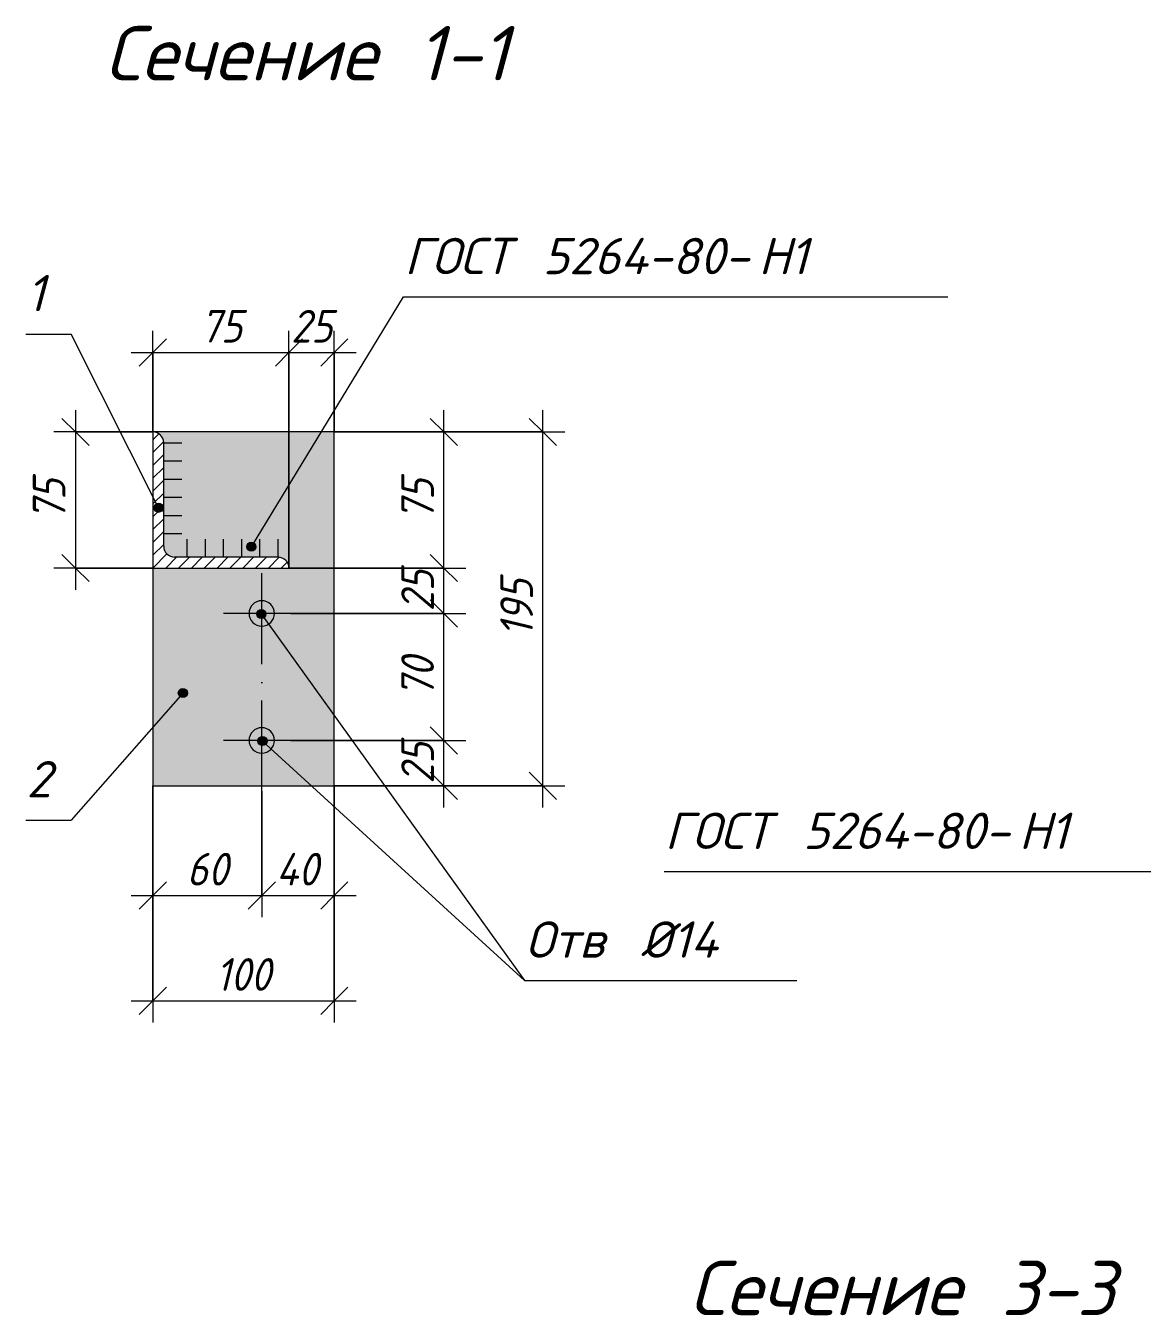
# Model space of a CAD drawing. Header units: millimetres. Extents: x 1214 to 43479, y -809 to 8550.
# Drawn here: x 39778 to 40394, y 3218 to 3929 of the extents above; entities that cross this region are included whole.
import ezdxf

# ---------------------------------------------------------------- set-up
doc = ezdxf.new("R2010")
doc.units = ezdxf.units.MM
doc.linetypes.add('50_200_ШТРИХ_1Т_ш5_п1_п1_', pattern=[70, 50, -10, 0, -10])
for name, color, linetype, lineweight in [('A-ANNO-DIMS', 7, 'Continuous', 9), ('A-ANNO-DIMS-10', 7, 'Continuous', 9), ('A-ANNO-NOTE', 7, 'Continuous', 9), ('A-DETL-2', 7, 'Continuous', 5), ('A-DETL-CNTR', 7, '50_200_ШТРИХ_1Т_ш5_п1_п1_', 9), ('A-DETL-GENF-2', 7, 'Continuous', 5), ('G-ANNO-TEXT', 7, 'Continuous', 9)]:
    doc.layers.add(name, color=color, linetype=linetype, lineweight=lineweight)
doc.layers.add('A-DETL-GENF-1', color=7, linetype='Continuous', lineweight=9, true_color=0xffffff)
doc.styles.add('ISOCPEUR_B_I', font='', dxfattribs={"height": 30})
doc.styles.add('ISOCPEUR_I_1', font='isocpeui.ttf', dxfattribs={"width": 0.9, "height": 18})
doc.styles.add('ISOCPEUR_I_6', font='isocpeui.ttf', dxfattribs={"height": 20})
doc.styles.get('ISOCPEUR_B_I').set_extended_font_data('ISOCPEUR', italic=True, bold=True)
doc.dimstyles.new('ISO-1_8_0_9К_СРЕДНИЙ', dxfattribs={"dimscale": 304.8, "dimtxt": 17.927661, "dimasz": 0.049213, "dimexe": 0.03937, "dimexo": 0, "dimgap": 0, "dimtad": 1, "dimdec": 0, "dimzin": 0, "dimdsep": 46, "dimtxsty": 'ISOCPEUR_I_1', "dimblk1": 'OBLIQUE', "dimblk2": 'OBLIQUE', "dimsah": 1, "dimcen": 0.09, "dimdle": 0.03937, "dimazin": 0, "dimtfac": 1, "dimtdec": 4, "dimtix": 1, "dimtmove": 0, "dimatfit": 3, "dimfxl": 1, "dimtvp": 1, "dimtolj": 1, "dimtzin": 0, "dimarcsym": 2})

# ---------------------------------------------------------------- blocks, each defined once
blk = doc.blocks.new('_AT__Текстовая выноска1 - _AT__Текстовая выноска 2-25057221-АР1_Фахверк из 2-х уголков_Узлы_верх и низ развернуты')
at = {"layer": 'A-ANNO-NOTE'}
blk.add_line((0, 0), (30, 0), dxfattribs=at)
blk = doc.blocks.new('DIMBLOCK300-АР1_Фахверк из 2-х уголков_Узлы_верх и низ развернуты')
at = {"layer": 'A-ANNO-DIMS-10'}
for p, q in [((39805.83, 3717.27), (39805.83, 3618.27)), ((39848.47, 3705.27), (39793.83, 3705.27)), ((39805.83, 3705.27), (39848.47, 3705.27)), ((39848.47, 3630.27), (39793.83, 3630.27)), ((39805.83, 3630.27), (39848.47, 3630.27))]:
    blk.add_line(p, q, dxfattribs=at)
at = {"layer": 'A-ANNO-DIMS-10', "lineweight": 20}
for p, q in [((39805.83, 3705.27), (39798.33, 3712.77)), ((39805.83, 3705.27), (39813.33, 3697.77)), ((39805.83, 3630.27), (39798.33, 3637.77)), ((39805.83, 3630.27), (39813.33, 3622.77))]:
    blk.add_line(p, q, dxfattribs=at)
at = {"layer": 'A-ANNO-DIMS-10', "color": 0, "insert": (39782.32, 3656.4), "char_height": 18, "width": 27.3052, "attachment_point": 1, "rotation": 90, "line_spacing_factor": 1.149209, "style": 'ISOCPEUR_I_1'}
blk.add_mtext('75', dxfattribs=at)
blk = doc.blocks.new('_Oblique')
at = {"color": 0, "linetype": 'ByBlock', "lineweight": -2}
blk.add_line((-0.5, -0.5), (0.5, 0.5), dxfattribs=at)
blk = doc.blocks.new('DIMBLOCK301-АР1_Фахверк из 2-х уголков_Узлы_верх и низ развернуты')
at = {"layer": 'A-ANNO-DIMS-10'}
for p, q in [((39848.47, 3510.27), (39848.47, 3437.79)), ((39848.47, 3449.79), (39848.47, 3510.27)), ((39908.47, 3507.27), (39908.47, 3437.79)), ((39908.47, 3449.79), (39908.47, 3507.27)), ((39836.47, 3449.79), (39908.47, 3449.79))]:
    blk.add_line(p, q, dxfattribs=at)
at = {"layer": 'A-ANNO-DIMS-10', "lineweight": 20}
for p, q in [((39848.47, 3449.79), (39855.97, 3457.29)), ((39908.47, 3449.79), (39915.97, 3457.29)), ((39848.47, 3449.79), (39840.97, 3442.29)), ((39908.47, 3449.79), (39900.97, 3442.29))]:
    blk.add_line(p, q, dxfattribs=at)
at = {"layer": 'A-ANNO-DIMS-10', "color": 0, "insert": (39867.09, 3473.3), "char_height": 18, "width": 27.3052, "attachment_point": 1, "line_spacing_factor": 1.149209, "style": 'ISOCPEUR_I_1'}
blk.add_mtext('60', dxfattribs=at)
blk = doc.blocks.new('DIMBLOCK302-АР1_Фахверк из 2-х уголков_Узлы_верх и низ развернуты')
at = {"layer": 'A-ANNO-DIMS-10'}
for p, q in [((39908.47, 3507.27), (39908.47, 3437.79)), ((39908.47, 3449.79), (39908.47, 3507.27)), ((39948.47, 3510.27), (39948.47, 3437.79)), ((39948.47, 3449.79), (39948.47, 3510.27)), ((39908.47, 3449.79), (39960.47, 3449.79))]:
    blk.add_line(p, q, dxfattribs=at)
at = {"layer": 'A-ANNO-DIMS-10', "lineweight": 20}
for p, q in [((39908.47, 3449.79), (39915.97, 3457.29)), ((39948.47, 3449.79), (39955.97, 3457.29)), ((39908.47, 3449.79), (39900.97, 3442.29)), ((39948.47, 3449.79), (39940.97, 3442.29))]:
    blk.add_line(p, q, dxfattribs=at)
at = {"layer": 'A-ANNO-DIMS-10', "color": 0, "insert": (39916.4, 3473.3), "char_height": 18, "width": 28.9601, "attachment_point": 1, "line_spacing_factor": 1.149209, "style": 'ISOCPEUR_I_1'}
blk.add_mtext('40', dxfattribs=at)
blk = doc.blocks.new('DIMBLOCK303-АР1_Фахверк из 2-х уголков_Узлы_верх и низ развернуты')
at = {"layer": 'A-ANNO-DIMS-10', "lineweight": 20}
for p, q in [((40008.89, 3535.27), (40001.39, 3542.77)), ((40008.89, 3535.27), (40016.39, 3527.77)), ((40008.89, 3510.27), (40001.39, 3517.77)), ((40008.89, 3510.27), (40016.39, 3502.77))]:
    blk.add_line(p, q, dxfattribs=at)
at = {"layer": 'A-ANNO-DIMS-10'}
for p, q in [((39924.47, 3535.27), (40020.89, 3535.27)), ((40008.89, 3535.27), (39924.47, 3535.27)), ((40008.89, 3498.27), (40008.89, 3535.27)), ((39948.47, 3510.27), (40020.89, 3510.27)), ((40008.89, 3510.27), (39948.47, 3510.27))]:
    blk.add_line(p, q, dxfattribs=at)
at = {"layer": 'A-ANNO-DIMS-10', "color": 0, "insert": (39985.38, 3511.4), "char_height": 18, "width": 27.3052, "attachment_point": 1, "rotation": 90, "line_spacing_factor": 1.149209, "style": 'ISOCPEUR_I_1'}
blk.add_mtext('25', dxfattribs=at)
blk = doc.blocks.new('DIMBLOCK304-АР1_Фахверк из 2-х уголков_Узлы_верх и низ развернуты')
at = {"layer": 'A-ANNO-DIMS-10', "lineweight": 20}
for p, q in [((40008.89, 3605.27), (40001.39, 3612.77)), ((40008.89, 3605.27), (40016.39, 3597.77)), ((40008.89, 3535.27), (40001.39, 3542.77)), ((40008.89, 3535.27), (40016.39, 3527.77))]:
    blk.add_line(p, q, dxfattribs=at)
at = {"layer": 'A-ANNO-DIMS-10'}
for p, q in [((39924.47, 3605.27), (40020.89, 3605.27)), ((40008.89, 3605.27), (39924.47, 3605.27)), ((40008.89, 3535.27), (40008.89, 3605.27)), ((39924.47, 3535.27), (40020.89, 3535.27)), ((40008.89, 3535.27), (39924.47, 3535.27))]:
    blk.add_line(p, q, dxfattribs=at)
at = {"layer": 'A-ANNO-DIMS-10', "color": 0, "insert": (39985.38, 3558.9), "char_height": 18, "width": 27.3052, "attachment_point": 1, "rotation": 90, "line_spacing_factor": 1.149209, "style": 'ISOCPEUR_I_1'}
blk.add_mtext('70', dxfattribs=at)
blk = doc.blocks.new('DIMBLOCK305-АР1_Фахверк из 2-х уголков_Узлы_верх и низ развернуты')
at = {"layer": 'A-ANNO-DIMS-10', "lineweight": 20}
for p, q in [((40008.89, 3630.27), (40001.39, 3637.77)), ((40008.89, 3630.27), (40016.39, 3622.77)), ((40008.89, 3605.27), (40001.39, 3612.77)), ((40008.89, 3605.27), (40016.39, 3597.77))]:
    blk.add_line(p, q, dxfattribs=at)
at = {"layer": 'A-ANNO-DIMS-10'}
for p, q in [((39923.47, 3630.27), (40020.89, 3630.27)), ((40008.89, 3630.27), (39923.47, 3630.27)), ((40008.89, 3605.27), (40008.89, 3630.27)), ((39924.47, 3605.27), (40020.89, 3605.27)), ((40008.89, 3605.27), (39924.47, 3605.27))]:
    blk.add_line(p, q, dxfattribs=at)
at = {"layer": 'A-ANNO-DIMS-10', "color": 0, "insert": (39985.38, 3606.4), "char_height": 18, "width": 27.3052, "attachment_point": 1, "rotation": 90, "line_spacing_factor": 1.149209, "style": 'ISOCPEUR_I_1'}
blk.add_mtext('25', dxfattribs=at)
blk = doc.blocks.new('DIMBLOCK306-АР1_Фахверк из 2-х уголков_Узлы_верх и низ развернуты')
at = {"layer": 'A-ANNO-DIMS-10'}
for p, q in [((40008.89, 3630.27), (40008.89, 3717.27)), ((39948.47, 3705.27), (40020.89, 3705.27)), ((40008.89, 3705.27), (39948.47, 3705.27)), ((39923.47, 3630.27), (40020.89, 3630.27)), ((40008.89, 3630.27), (39923.47, 3630.27))]:
    blk.add_line(p, q, dxfattribs=at)
at = {"layer": 'A-ANNO-DIMS-10', "lineweight": 20}
for p, q in [((40008.89, 3705.27), (40001.39, 3712.77)), ((40008.89, 3705.27), (40016.39, 3697.77)), ((40008.89, 3630.27), (40001.39, 3637.77)), ((40008.89, 3630.27), (40016.39, 3622.77))]:
    blk.add_line(p, q, dxfattribs=at)
at = {"layer": 'A-ANNO-DIMS-10', "color": 0, "insert": (39985.38, 3656.4), "char_height": 18, "width": 27.3052, "attachment_point": 1, "rotation": 90, "line_spacing_factor": 1.149209, "style": 'ISOCPEUR_I_1'}
blk.add_mtext('75', dxfattribs=at)
blk = doc.blocks.new('DIMBLOCK307-АР1_Фахверк из 2-х уголков_Узлы_верх и низ развернуты')
at = {"layer": 'A-ANNO-DIMS-10'}
for p, q in [((40063.45, 3498.27), (40063.45, 3717.27)), ((39948.47, 3705.27), (40075.45, 3705.27)), ((40063.45, 3705.27), (39948.47, 3705.27)), ((39948.47, 3510.27), (40075.45, 3510.27)), ((40063.45, 3510.27), (39948.47, 3510.27))]:
    blk.add_line(p, q, dxfattribs=at)
at = {"layer": 'A-ANNO-DIMS-10', "lineweight": 20}
for p, q in [((40063.45, 3705.27), (40055.95, 3712.77)), ((40063.45, 3705.27), (40070.95, 3697.77)), ((40063.45, 3510.27), (40055.95, 3517.77)), ((40063.45, 3510.27), (40070.95, 3502.77))]:
    blk.add_line(p, q, dxfattribs=at)
at = {"layer": 'A-ANNO-DIMS-10', "color": 0, "insert": (40039.94, 3592.43), "char_height": 18, "width": 36.8207, "attachment_point": 1, "rotation": 90, "line_spacing_factor": 1.149209, "style": 'ISOCPEUR_I_1'}
blk.add_mtext('195', dxfattribs=at)
blk = doc.blocks.new('DIMBLOCK308-АР1_Фахверк из 2-х уголков_Узлы_верх и низ развернуты')
at = {"layer": 'A-ANNO-DIMS-10'}
for p, q in [((39848.47, 3510.27), (39848.47, 3379.78)), ((39848.47, 3391.78), (39848.47, 3510.27)), ((39948.47, 3510.27), (39948.47, 3379.78)), ((39948.47, 3391.78), (39948.47, 3510.27)), ((39836.47, 3391.78), (39960.47, 3391.78))]:
    blk.add_line(p, q, dxfattribs=at)
at = {"layer": 'A-ANNO-DIMS-10', "lineweight": 20}
for p, q in [((39848.47, 3391.78), (39855.97, 3399.28)), ((39948.47, 3391.78), (39955.97, 3399.28)), ((39848.47, 3391.78), (39840.97, 3384.28)), ((39948.47, 3391.78), (39940.97, 3384.28))]:
    blk.add_line(p, q, dxfattribs=at)
at = {"layer": 'A-ANNO-DIMS-10', "color": 0, "insert": (39883.13, 3415.29), "char_height": 18, "width": 36.8207, "attachment_point": 1, "line_spacing_factor": 1.149209, "style": 'ISOCPEUR_I_1'}
blk.add_mtext('100', dxfattribs=at)
blk = doc.blocks.new('DIMBLOCK309-АР1_Фахверк из 2-х уголков_Узлы_верх и низ развернуты')
at = {"layer": 'A-ANNO-DIMS-10'}
for p, q in [((39848.47, 3705.27), (39848.47, 3761.03)), ((39923.47, 3630.27), (39923.47, 3761.03)), ((39836.47, 3749.03), (39923.47, 3749.03)), ((39848.47, 3749.03), (39848.47, 3705.27)), ((39923.47, 3749.03), (39923.47, 3630.27))]:
    blk.add_line(p, q, dxfattribs=at)
at = {"layer": 'A-ANNO-DIMS-10', "lineweight": 20}
for p, q in [((39848.47, 3749.03), (39855.97, 3756.53)), ((39923.47, 3749.03), (39930.97, 3756.53)), ((39848.47, 3749.03), (39840.97, 3741.53)), ((39923.47, 3749.03), (39915.97, 3741.53))]:
    blk.add_line(p, q, dxfattribs=at)
at = {"layer": 'A-ANNO-DIMS-10', "color": 0, "insert": (39874.59, 3772.55), "char_height": 18, "width": 27.3052, "attachment_point": 1, "line_spacing_factor": 1.149209, "style": 'ISOCPEUR_I_1'}
blk.add_mtext('75', dxfattribs=at)
blk = doc.blocks.new('DIMBLOCK310-АР1_Фахверк из 2-х уголков_Узлы_верх и низ развернуты')
at = {"layer": 'A-ANNO-DIMS-10'}
for p, q in [((39923.47, 3630.27), (39923.47, 3761.03)), ((39948.47, 3705.27), (39948.47, 3761.03)), ((39923.47, 3749.03), (39960.47, 3749.03)), ((39923.47, 3749.03), (39923.47, 3630.27)), ((39948.47, 3749.03), (39948.47, 3705.27))]:
    blk.add_line(p, q, dxfattribs=at)
at = {"layer": 'A-ANNO-DIMS-10', "lineweight": 20}
for p, q in [((39923.47, 3749.03), (39930.97, 3756.53)), ((39948.47, 3749.03), (39955.97, 3756.53)), ((39923.47, 3749.03), (39915.97, 3741.53)), ((39948.47, 3749.03), (39940.97, 3741.53))]:
    blk.add_line(p, q, dxfattribs=at)
at = {"layer": 'A-ANNO-DIMS-10', "color": 0, "insert": (39924.59, 3772.55), "char_height": 18, "width": 27.3052, "attachment_point": 1, "line_spacing_factor": 1.149209, "style": 'ISOCPEUR_I_1'}
blk.add_mtext('25', dxfattribs=at)
blk = doc.blocks.new('_AT__Текстовая выноска1 - _AT__Текстовая выноска 2-25057214-АР1_Фахверк из 2-х уголков_Узлы_верх и низ развернуты')
at = {"layer": 'A-ANNO-NOTE'}
blk.add_line((0, 0), (2.5, 0), dxfattribs=at)
blk = doc.blocks.new('_AT__Текстовая выноска1 - _AT__Текстовая выноска 2-25057220-АР1_Фахверк из 2-х уголков_Узлы_верх и низ развернуты')
at = {"layer": 'A-ANNO-NOTE'}
blk.add_line((0, 0), (15, 0), dxfattribs=at)

msp = doc.modelspace()

# ---------------------------------------------------------------- hatches: boundary and pattern name
at = {"layer": 'A-ANNO-NOTE'}
h = msp.add_hatch(color=256, dxfattribs=at)
edge = h.paths.add_edge_path(flags=0)
edge.add_arc((39851.59661, 3663.47432), 2.5, 0, 360)
h = msp.add_hatch(color=256, dxfattribs=at)
edge = h.paths.add_edge_path(flags=0)
edge.add_arc((39902.78866, 3641.98756), 2.5, 0, 360)
h = msp.add_hatch(color=256, dxfattribs=at)
edge = h.paths.add_edge_path(flags=0)
edge.add_arc((39908.22821, 3604.98214), 2.5, 0, 360)
h = msp.add_hatch(color=256, dxfattribs=at)
edge = h.paths.add_edge_path(flags=0)
edge.add_arc((39865.00241, 3561.37129), 2.5, 0, 360)
h = msp.add_hatch(color=256, dxfattribs=at)
edge = h.paths.add_edge_path(flags=0)
edge.add_arc((39908.89815, 3534.89495), 2.5, 0, 360)
at = {"layer": 'A-DETL-GENF-1'}
h = msp.add_hatch(color=256, dxfattribs=at)
h.paths.add_polyline_path([(39860.47122, 3510.27223), (39948.47122, 3510.27223), (39948.47122, 3705.27223), (39848.47122, 3705.27223), (39850.02413, 3705.06779), (39851.47122, 3704.46839), (39852.71386, 3703.51487), (39853.66737, 3702.27223), (39854.26677, 3700.82515), (39854.47122, 3699.27223), (39854.47122, 3642.27223), (39854.67566, 3640.71932), (39855.27506, 3639.27223), (39856.22858, 3638.02959), (39857.47122, 3637.07608), (39858.9183, 3636.47668), (39860.47122, 3636.27223), (39917.47122, 3636.27223), (39919.02413, 3636.06779), (39920.47122, 3635.46839), (39921.71386, 3634.51487), (39922.66737, 3633.27223), (39923.26677, 3631.82515), (39923.47122, 3630.27223), (39848.47122, 3630.27223), (39848.47122, 3510.27223), (39858.9183, 3510.27223)], flags=0)
h.paths.add_polyline_path([(39908.47122, 3528.27223), (39906.65948, 3528.51075), (39904.97122, 3529.21006), (39903.52147, 3530.32249), (39902.40904, 3531.77223), (39901.70974, 3533.4605), (39901.47122, 3535.27223), (39901.70974, 3537.08397), (39902.40904, 3538.77223), (39903.52147, 3540.22198), (39904.97122, 3541.33441), (39906.65948, 3542.03371), (39908.47122, 3542.27223), (39910.28295, 3542.03371), (39911.97122, 3541.33441), (39913.42096, 3540.22198), (39914.53339, 3538.77223), (39915.2327, 3537.08397), (39915.47122, 3535.27223), (39915.2327, 3533.4605), (39914.53339, 3531.77223), (39913.42096, 3530.32249), (39911.97122, 3529.21006), (39910.28295, 3528.51075)], flags=0)
h.paths.add_polyline_path([(39908.47122, 3598.27223), (39906.65948, 3598.51075), (39904.97122, 3599.21006), (39903.52147, 3600.32249), (39902.40904, 3601.77223), (39901.70974, 3603.4605), (39901.47122, 3605.27223), (39901.70974, 3607.08397), (39902.48359, 3608.86939), (39903.52147, 3610.22198), (39904.97122, 3611.33441), (39906.65948, 3612.03371), (39908.47122, 3612.27223), (39910.28295, 3612.03371), (39911.97122, 3611.33441), (39913.42096, 3610.22198), (39914.53339, 3608.77223), (39915.2327, 3607.08397), (39915.47122, 3605.27223), (39915.2327, 3603.4605), (39914.53339, 3601.77223), (39913.42096, 3600.32249), (39911.97122, 3599.21006), (39910.28295, 3598.51075)], flags=0)
for points in [[(39908.47122, 3598.27223), (39910.28295, 3598.51075), (39911.97122, 3599.21006), (39913.42096, 3600.32249), (39914.53339, 3601.77223), (39915.2327, 3603.4605), (39915.47122, 3605.27223), (39915.2327, 3607.08397), (39914.45885, 3608.86939), (39913.42096, 3610.22198), (39911.97122, 3611.33441), (39910.28295, 3612.03371), (39908.47122, 3612.27223), (39906.65948, 3612.03371), (39904.97122, 3611.33441), (39903.52147, 3610.22198), (39902.40904, 3608.77223), (39901.70974, 3607.08397), (39901.47122, 3605.27223), (39901.70974, 3603.4605), (39902.40904, 3601.77223), (39903.52147, 3600.32249), (39904.97122, 3599.21006), (39906.65948, 3598.51075)], [(39908.47122, 3528.27223), (39910.28295, 3528.51075), (39911.97122, 3529.21006), (39913.42096, 3530.32249), (39914.53339, 3531.77223), (39915.2327, 3533.4605), (39915.47122, 3535.27223), (39915.2327, 3537.08397), (39914.53339, 3538.77223), (39913.42096, 3540.22198), (39911.97122, 3541.33441), (39910.28295, 3542.03371), (39908.47122, 3542.27223), (39906.65948, 3542.03371), (39904.97122, 3541.33441), (39903.52147, 3540.22198), (39902.40904, 3538.77223), (39901.70974, 3537.08397), (39901.47122, 3535.27223), (39901.70974, 3533.4605), (39902.40904, 3531.77223), (39903.52147, 3530.32249), (39904.97122, 3529.21006), (39906.65948, 3528.51075)]]:
    msp.add_hatch(color=256, dxfattribs=at).paths.add_polyline_path(points, flags=0)
at = {"layer": 'A-DETL-GENF-2'}
h = msp.add_hatch(dxfattribs=at)
h.set_pattern_fill('FP_2', color=256, style=0, pattern_type=2)
h.set_pattern_definition([(45, (36600.0805, 0), (-3.535534, 3.535534), [])])
h.paths.add_polyline_path([(39860.47122, 3630.27223), (39923.47122, 3630.27223), (39923.26677, 3631.82515), (39922.66737, 3633.27223), (39921.71386, 3634.51487), (39920.47122, 3635.46839), (39919.02413, 3636.06779), (39917.47122, 3636.27223), (39860.47122, 3636.27223), (39858.9183, 3636.47668), (39857.47122, 3637.07608), (39856.22858, 3638.02959), (39855.27506, 3639.27223), (39854.67566, 3640.71932), (39854.47122, 3642.27223), (39854.47122, 3699.27223), (39854.26677, 3700.82515), (39853.66737, 3702.27223), (39852.71386, 3703.51487), (39851.47122, 3704.46839), (39850.02413, 3705.06779), (39848.47122, 3705.27223), (39848.47122, 3630.27223), (39858.9183, 3630.27223)], flags=0)

# ---------------------------------------------------------------- linework, layer by layer
at = {"layer": 'A-ANNO-NOTE'}
for p, q in [((39902.78866, 3641.98756), (39986.66735, 3779.7033)), ((39851.59661, 3663.47432), (39803.44278, 3759.26159)), ((39908.22821, 3604.98214), (40053.30119, 3402.98696)), ((39865.00241, 3561.37129), (39803.44278, 3491.3907)), ((39908.89815, 3534.89495), (40053.30119, 3402.98696))]:
    msp.add_line(p, q, dxfattribs=at)
for centre in [(39851.59661, 3663.47432), (39902.78866, 3641.98756), (39908.22821, 3604.98214), (39865.00241, 3561.37129), (39908.89815, 3534.89495)]:
    msp.add_circle(centre, 2.5, dxfattribs=at)
at = {"layer": 'A-DETL-2'}
for p, q in [((39948.47122, 3705.27223), (39848.47122, 3705.27223)), ((39848.47122, 3705.27223), (39848.47122, 3630.27223)), ((39948.47122, 3510.27223), (39948.47122, 3705.27223)), ((39854.47122, 3642.27223), (39854.47122, 3699.27223)), ((39854.47122, 3699.27223), (39864.47122, 3699.27223)), ((39854.47122, 3689.27223), (39864.47122, 3689.27223)), ((39854.47122, 3679.27223), (39864.47122, 3679.27223)), ((39854.47122, 3669.27223), (39864.47122, 3669.27223)), ((39854.47122, 3659.27223), (39864.47122, 3659.27223)), ((39854.47122, 3649.27223), (39864.47122, 3649.27223)), ((39867.47122, 3636.27223), (39867.47122, 3646.27223)), ((39877.47122, 3636.27223), (39877.47122, 3646.27223)), ((39887.47122, 3636.27223), (39887.47122, 3646.27223)), ((39897.47122, 3636.27223), (39897.47122, 3646.27223)), ((39907.47122, 3636.27223), (39907.47122, 3646.27223)), ((39917.47122, 3636.27223), (39917.47122, 3646.27223)), ((39917.47122, 3636.27223), (39860.47122, 3636.27223)), ((39848.47122, 3630.27223), (39848.47122, 3510.27223)), ((39848.47122, 3630.27223), (39923.47122, 3630.27223)), ((39848.47122, 3510.27223), (39948.47122, 3510.27223))]:
    msp.add_line(p, q, dxfattribs=at)
for centre, radius, start, end in [((39848.47122, 3699.27223), 6, 0, 90), ((39860.47122, 3642.27223), 6, 180, 270), ((39917.47122, 3630.27223), 6, 360, 90), ((39908.47122, 3605.27223), 7, 90, 270), ((39908.47122, 3605.27223), 7, 270, 90), ((39908.47122, 3535.27223), 7, 90, 270), ((39908.47122, 3535.27223), 7, 270, 90)]:
    msp.add_arc(centre, radius, start, end, dxfattribs=at)
at = {"layer": 'A-DETL-CNTR'}
for p, q in [((39908.47122, 3507.27223), (39908.47122, 3632.27223)), ((39924.47143, 3605.27223), (39887.47122, 3605.27223)), ((39924.47143, 3535.27223), (39887.47122, 3535.27223))]:
    msp.add_line(p, q, dxfattribs=at)

# ---------------------------------------------------------------- block references
at = {"layer": 'A-ANNO-NOTE', "xscale": 10, "yscale": 10, "zscale": 10}
for name, p in [('_AT__Текстовая выноска1 - _AT__Текстовая выноска 2-25057221-АР1_Фахверк из 2-х уголков_Узлы_верх и низ развернуты', (39986.66735, 3779.7033)), ('_AT__Текстовая выноска1 - _AT__Текстовая выноска 2-25057214-АР1_Фахверк из 2-х уголков_Узлы_верх и низ развернуты', (39778.44278, 3759.26159)), ('_AT__Текстовая выноска1 - _AT__Текстовая выноска 2-25057214-АР1_Фахверк из 2-х уголков_Узлы_верх и низ развернуты', (39778.44278, 3491.3907)), ('_AT__Текстовая выноска1 - _AT__Текстовая выноска 2-25057221-АР1_Фахверк из 2-х уголков_Узлы_верх и низ развернуты', (40130.17593, 3462.93237)), ('_AT__Текстовая выноска1 - _AT__Текстовая выноска 2-25057220-АР1_Фахверк из 2-х уголков_Узлы_верх и низ развернуты', (40053.30119, 3402.98696))]:
    msp.add_blockref(name, p, dxfattribs=at)

# ---------------------------------------------------------------- texts
at = {"layer": 'A-ANNO-NOTE', "char_height": 20, "attachment_point": 1, "style": 'ISOCPEUR_I_6'}
for s, insert, width in [('ГОСТ', (39987.07752, 3812.2301), 76.962), (' 5264-80-', (40050.57752, 3812.2301), 159.5358125), ('\\fISOCPEUR|b0|i1|c204|p34|;Н', (40182.20773, 3812.2301), 20.843875), ('\\fISOCPEUR|b0|i1|c204|p34|;1', (40199.40565, 3812.2301), 12.827), ('\\fISOCPEUR|b0|i1|c204|p34|;1', (39778.85296, 3791.78839), 12.827), ('\\fISOCPEUR|b0|i1|c204|p34|;2', (39778.85296, 3523.91751), 17.637125), ('ГОСТ', (40130.58611, 3495.45917), 76.962), (' 5264-80-', (40194.08611, 3495.45917), 159.5358125), ('\\fISOCPEUR|b0|i1|c204|p34|;Н', (40325.71632, 3495.45917), 20.843875), ('\\fISOCPEUR|b0|i1|c204|p34|;1', (40342.91424, 3495.45917), 12.827), ('Отв', (40053.71137, 3435.51377), 61.7299375), (' Ø14', (40104.64366, 3435.51377), 74.5569375)]:
    msp.add_mtext(s, dxfattribs=dict(at, insert=insert, width=width))
at = {"layer": 'G-ANNO-TEXT', "char_height": 30, "attachment_point": 1, "style": 'ISOCPEUR_B_I'}
for s, insert, width in [('Сечение', (39821.93806, 3929.03582), 185.1898125), (' 1-1', (39974.73493, 3929.03582), 88.185625), ('Сечение', (40144.14462, 3248.46735), 185.1898125), (' 3-3', (40296.9415, 3248.46735), 102.616)]:
    msp.add_mtext(s, dxfattribs=dict(at, insert=insert, width=width))

# ---------------------------------------------------------------- dimensions: what is measured, and where the dimension line sits
at = {"layer": 'A-ANNO-DIMS'}
for base, p1, p2, override, picture, middle in [((39923.47122, 3749.03119), (39848.47122, 3705.27223), (39923.47122, 3630.27223), {"dimpost": '<>', "dimfxl": 106.066017}, 'DIMBLOCK309-АР1_Фахверк из 2-х уголков_Узлы_верх и низ развернуты', (39885.97122, 3758.1471)), ((39948.47122, 3749.03119), (39923.47122, 3630.27223), (39948.47122, 3705.27223), {"dimpost": '<>', "dimfxl": 79.056942}, 'DIMBLOCK310-АР1_Фахверк из 2-х уголков_Узлы_верх и низ развернуты', (39935.97122, 3758.03119)), ((39908.47122, 3449.78766), (39848.47122, 3510.27223), (39908.47122, 3507.27223), {"dimpost": '<>', "dimfxl": 60.074953}, 'DIMBLOCK301-АР1_Фахверк из 2-х уголков_Узлы_верх и низ развернуты', (39878.47122, 3458.78766)), ((39948.47122, 3391.77833), (39848.47122, 3510.27223), (39948.47122, 3510.27223), {"dimpost": '<>', "dimfxl": 100}, 'DIMBLOCK308-АР1_Фахверк из 2-х уголков_Узлы_верх и низ развернуты', (39898.47122, 3400.77833)), ((39948.47122, 3449.78766), (39908.47122, 3507.27223), (39948.47122, 3510.27223), {"dimpost": '<>', "dimfxl": 40.112342}, 'DIMBLOCK302-АР1_Фахверк из 2-х уголков_Узлы_верх и низ развернуты', (39928.47122, 3458.78766))]:
    dim = msp.add_linear_dim(base=base, p1=p1, p2=p2, dimstyle='ISO-1_8_0_9К_СРЕДНИЙ', override=override, dxfattribs=at)
    dim.commit()
    dim.dimension.update_dxf_attribs({"geometry": picture, "text_midpoint": middle})
for base, p1, p2, override, picture, middle in [((39805.83449, 3630.27223), (39848.47122, 3705.27223), (39848.47122, 3630.27223), {"dimpost": '<>', "dimfxl": 75}, 'DIMBLOCK300-АР1_Фахверк из 2-х уголков_Узлы_верх и низ развернуты', (39796.71858, 3667.77223)), ((40008.89173, 3705.27223), (39923.47122, 3630.27223), (39948.47122, 3705.27223), {"dimpost": '<>', "dimfxl": 79.056942}, 'DIMBLOCK306-АР1_Фахверк из 2-х уголков_Узлы_верх и низ развернуты', (39999.77582, 3667.77223)), ((40063.45291, 3705.27223), (39948.47122, 3510.27223), (39948.47122, 3705.27223), {"dimpost": '<>', "dimfxl": 195}, 'DIMBLOCK307-АР1_Фахверк из 2-х уголков_Узлы_верх и низ развернуты', (40054.45291, 3607.77223)), ((40008.89173, 3630.27223), (39924.47143, 3605.27223), (39923.47122, 3630.27223), {"dimpost": '<>', "dimfxl": 25.020001}, 'DIMBLOCK305-АР1_Фахверк из 2-х уголков_Узлы_верх и низ развернуты', (39999.89173, 3617.77223)), ((40008.89173, 3605.27223), (39924.47143, 3535.27223), (39924.47143, 3605.27223), {"dimpost": '<>', "dimfxl": 70}, 'DIMBLOCK304-АР1_Фахверк из 2-х уголков_Узлы_верх и низ развернуты', (39999.77582, 3570.27223)), ((40008.89173, 3535.27223), (39948.47122, 3510.27223), (39924.47143, 3535.27223), {"dimpost": '<>', "dimfxl": 34.655298}, 'DIMBLOCK303-АР1_Фахверк из 2-х уголков_Узлы_верх и низ развернуты', (39999.89173, 3522.77223))]:
    dim = msp.add_linear_dim(base=base, p1=p1, p2=p2, angle=90, dimstyle='ISO-1_8_0_9К_СРЕДНИЙ', override=override, dxfattribs=at)
    dim.commit()
    dim.dimension.update_dxf_attribs({"geometry": picture, "text_midpoint": middle})

doc.saveas('drawing.dxf')
